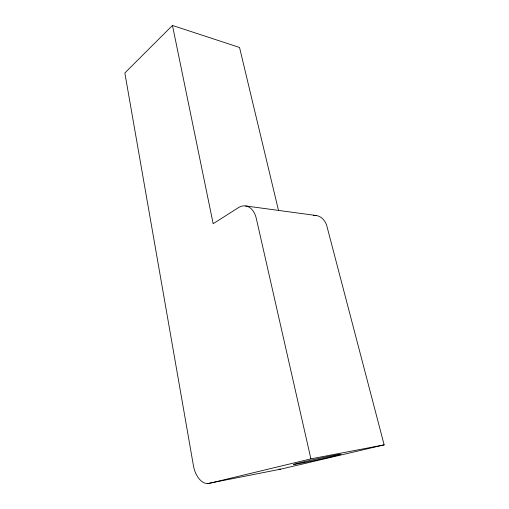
<?xml version="1.0" encoding="UTF-8"?>
<svg xmlns="http://www.w3.org/2000/svg" width="509" height="509" viewBox="0 0 509 509"><rect width="100%" height="100%" fill="white"/><g stroke="black" fill="none" stroke-linecap="round" stroke-linejoin="round"><path stroke-width="0.76" d="M278.525 210.529L239.542 47.471L172.468 25.45L124.851 72.978L193.395 465.474A21.397 12.75 82.6 0 0 209.352 483.34L310.91 458.87L384.149 444.866L326.543 224.832A19.1 14.112 -83.6 0 0 313.359 215.523M207.685 483.55L280.624 469.177L384.149 444.866M245.707 205.96L316.433 215.549M310.91 458.87L256.301 218.456A20.92 13.915 -83.7 0 0 238.492 207.621L213.163 223.699L172.468 25.45M280.624 469.177A19.558 12.986 80.1 0 1 278.894 469.069M304.172 462.611A24.337 0.522 -12.2 0 0 340.941 454.219A24.337 0.522 -12.2 0 0 306.469 461.192A24.337 0.522 -12.2 0 0 304.172 462.611"/></g></svg>
